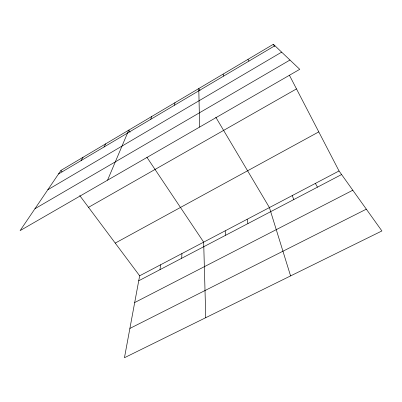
<?xml version="1.0" encoding="UTF-8"?>
<svg xmlns="http://www.w3.org/2000/svg" width="402" height="402" viewBox="0 0 402 402"><rect width="100%" height="100%" fill="white"/><g stroke="black" fill="none" stroke-linecap="round" stroke-linejoin="round"><path stroke-width="0.6" d="M181.689 258.28L181.925 253.572M160.001 269.636L160.589 264.787M174.553 105.193L174.955 102.706M79.712 195.538L139.65 275.797L124.454 357.725L381.9 230.949L339.042 170.966L289.385 75.194M150.785 119.283L151.619 116.565M107.555 180.181L128.756 130.137L130.122 132.188M104.028 147.001L105.681 143.841M81.033 160.634L83.083 157.262M60.943 170.408L20.1 230.622L299.751 69.315L273.36 44.275L60.943 170.408L62.049 171.885M58.516 173.981L274.883 45.717M47.838 189.729L281.651 52.144M34.949 208.728L289.973 60.034M88.515 207.331L296.495 88.902M115.228 243.099L318.781 131.886M139.65 275.797L339.042 170.966M138.725 280.782L341.589 174.533M134.685 302.55L352.805 190.231M129.886 328.429L366.333 209.161M146.876 157.232L203.673 242.14L205.764 317.686M200.04 90.686L198.779 88.556L199.638 127.062M215.789 117.208L269.42 207.573L290.586 275.913M247.964 59.35L248.979 61.074M315.384 183.407L317.49 187.156M273.36 44.275L274.506 46.486M292.179 195.603L293.857 199.533M223.11 74.109L223.633 76.099M247.089 219.311L247.964 223.567M225.18 230.833L225.673 235.245"/></g></svg>
